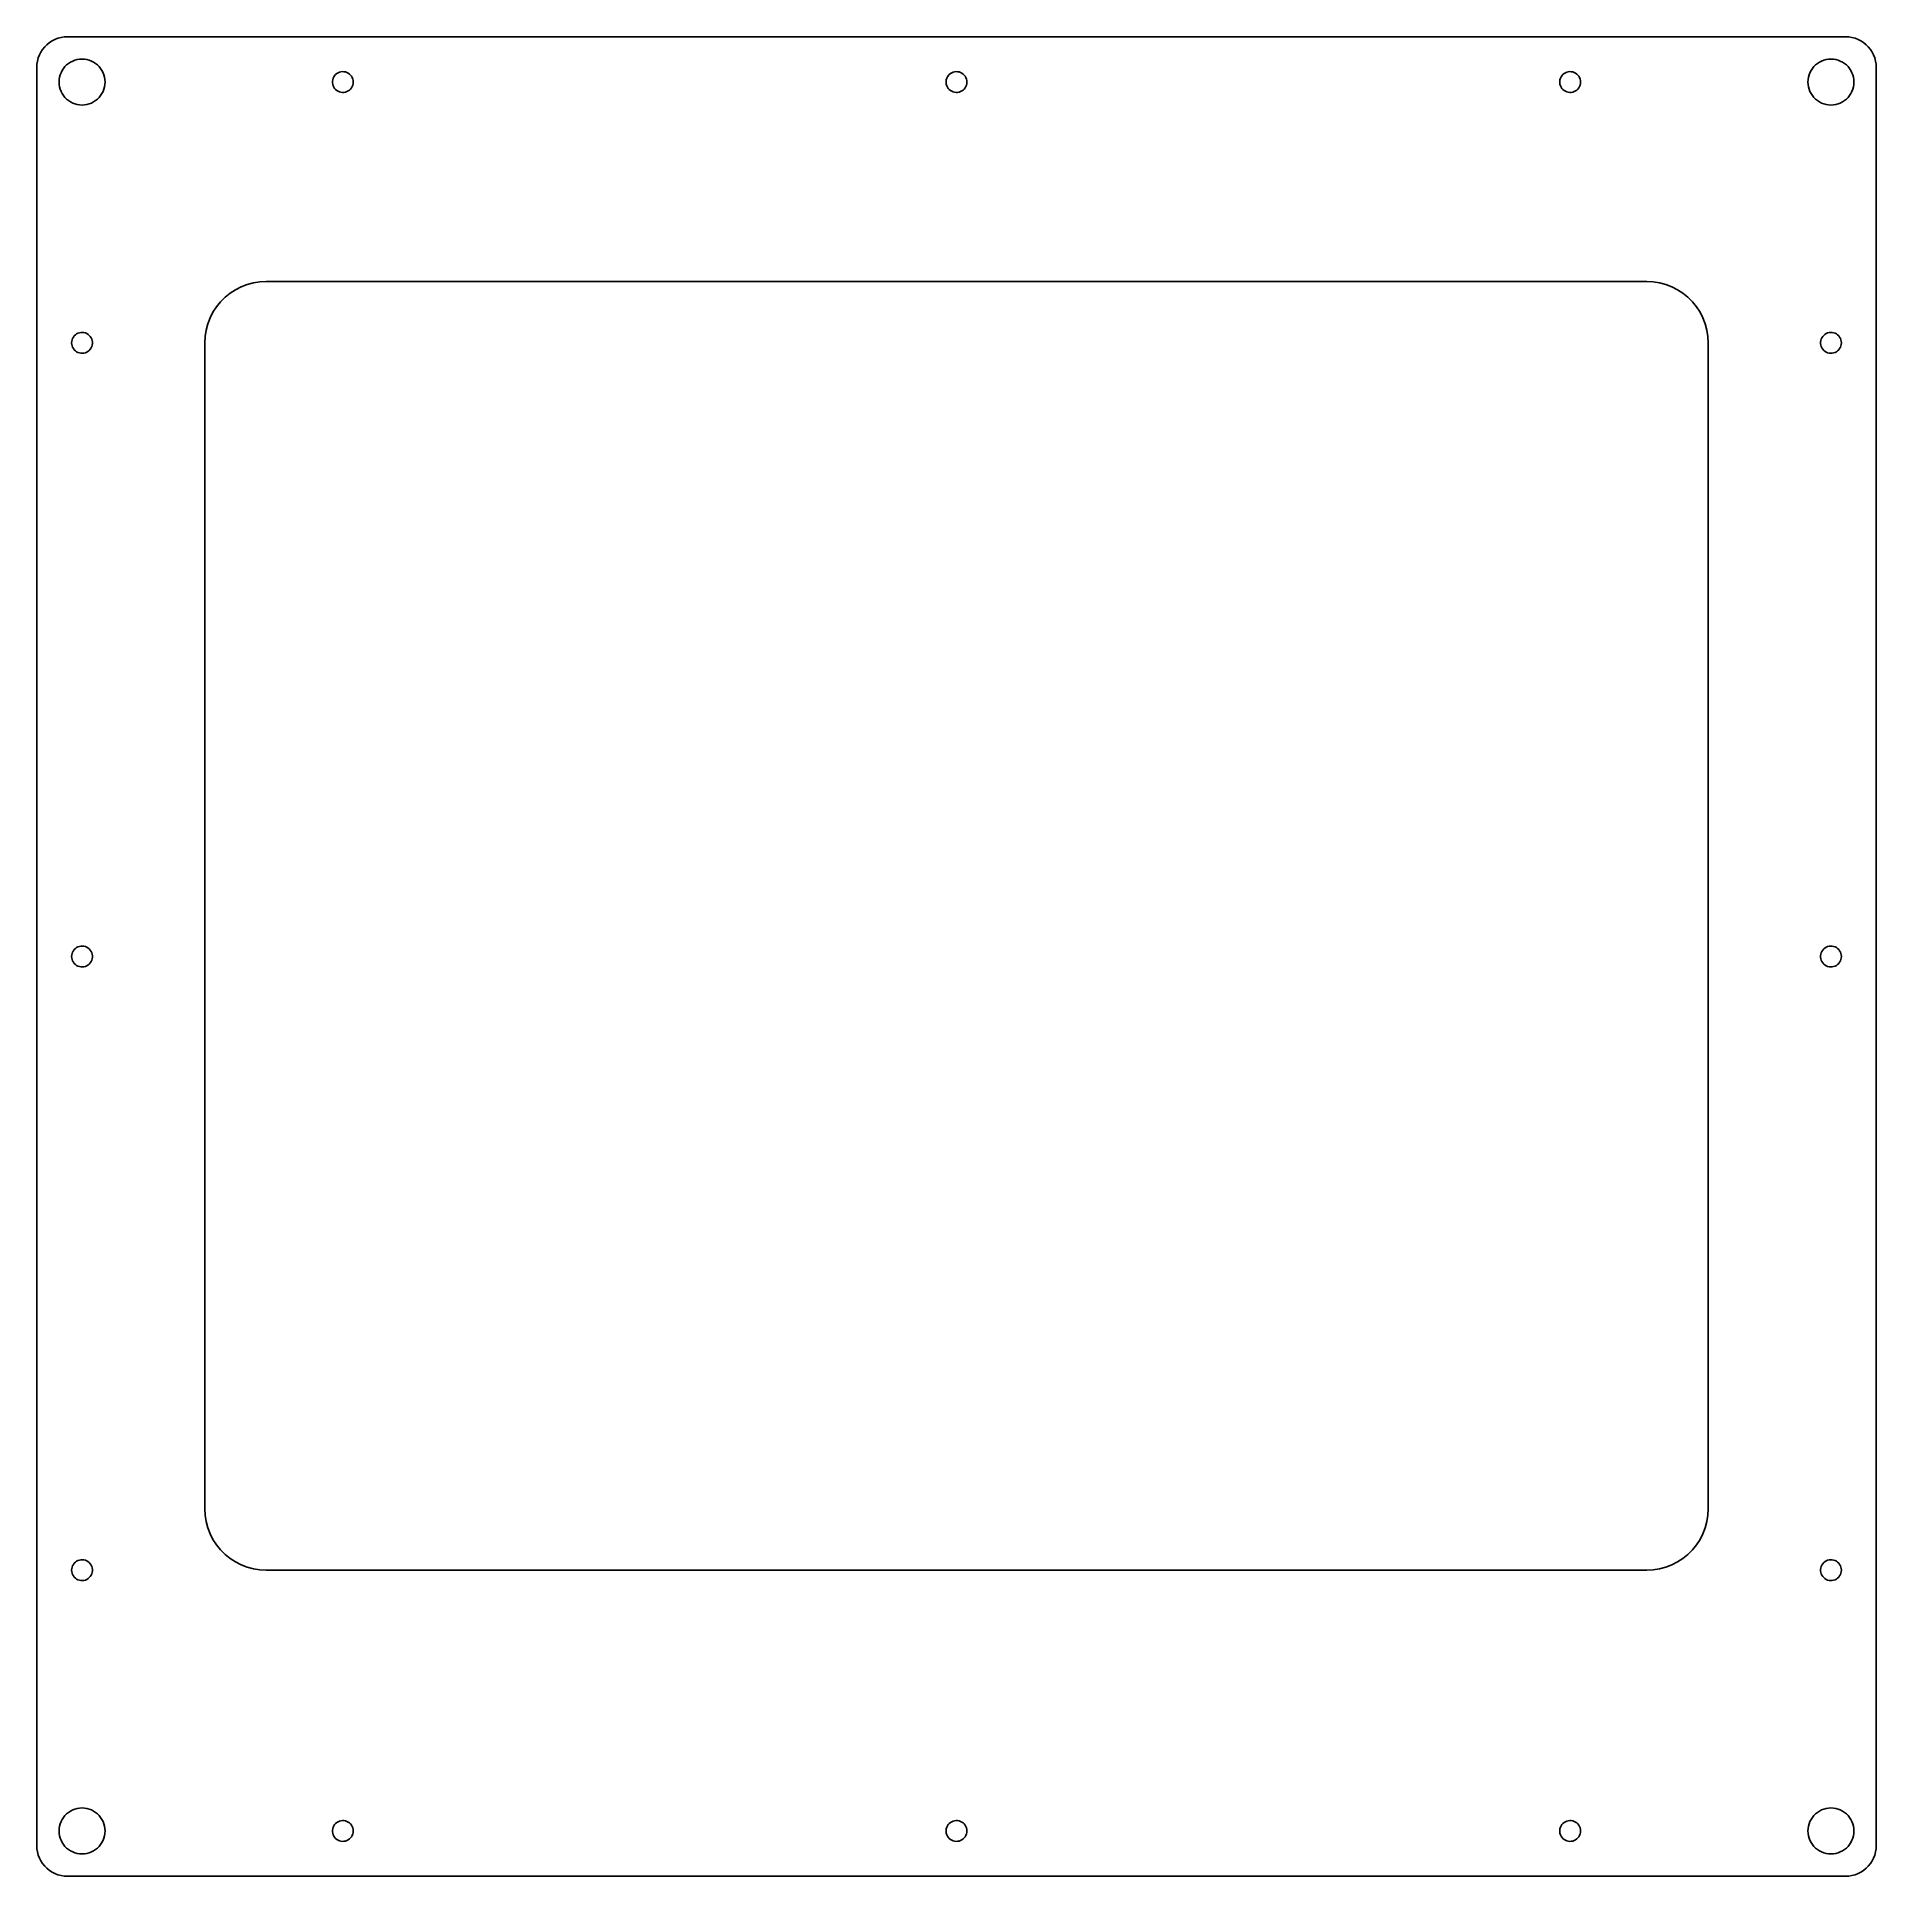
# Model space of a CAD drawing. Header units: metres. Extents: x -150 to 150, y -150 to 150.
import ezdxf

# ---------------------------------------------------------------- set-up
doc = ezdxf.new("R2010")
doc.units = ezdxf.units.M

msp = doc.modelspace()

# ---------------------------------------------------------------- linework, layer by layer
for p, q in [((-144.875, 149.875), (-145.398, 149.848)), ((144.875, 149.875), (-144.875, 149.875)), ((145.398, 149.848), (144.875, 149.875)), ((-149.443, 146.909), (-149.63, 146.42)), ((-149.205, 147.375), (-149.443, 146.909)), ((-148.92, 147.814), (-149.205, 147.375)), ((-148.591, 148.221), (-148.92, 147.814)), ((-148.221, 148.591), (-148.591, 148.221)), ((-147.814, 148.92), (-148.221, 148.591)), ((-147.375, 149.205), (-147.814, 148.92)), ((-146.909, 149.443), (-147.375, 149.205)), ((-146.42, 149.63), (-146.909, 149.443)), ((-145.915, 149.766), (-146.42, 149.63)), ((-145.398, 149.848), (-145.915, 149.766)), ((145.915, 149.766), (145.398, 149.848)), ((146.42, 149.63), (145.915, 149.766)), ((146.909, 149.443), (146.42, 149.63)), ((147.375, 149.205), (146.909, 149.443)), ((147.814, 148.92), (147.375, 149.205)), ((148.221, 148.591), (147.814, 148.92)), ((148.591, 148.221), (148.221, 148.591)), ((148.92, 147.814), (148.591, 148.221)), ((149.205, 147.375), (148.92, 147.814)), ((149.443, 146.909), (149.205, 147.375)), ((149.63, 146.42), (149.443, 146.909)), ((-149.848, 145.398), (-149.875, 144.875)), ((-149.875, 144.875), (-149.875, -144.875)), ((-149.766, 145.915), (-149.848, 145.398)), ((-149.63, 146.42), (-149.766, 145.915)), ((-146.066, 143.659), (-145.926, 144.025)), ((-145.926, 144.025), (-145.748, 144.375)), ((-145.748, 144.375), (-145.534, 144.704)), ((-145.534, 144.704), (-145.287, 145.009)), ((-145.287, 145.009), (-145.009, 145.287)), ((-145.009, 145.287), (-144.704, 145.534)), ((-144.704, 145.534), (-144.375, 145.748)), ((-144.375, 145.748), (-144.025, 145.926)), ((-144.025, 145.926), (-143.659, 146.066)), ((-143.659, 146.066), (-143.28, 146.168)), ((-143.28, 146.168), (-142.892, 146.229)), ((-142.892, 146.229), (-142.5, 146.25)), ((-142.5, 146.25), (-142.108, 146.229)), ((-142.108, 146.229), (-141.72, 146.168)), ((-141.72, 146.168), (-141.341, 146.066)), ((-141.341, 146.066), (-140.975, 145.926)), ((-140.975, 145.926), (-140.625, 145.748)), ((-140.625, 145.748), (-140.296, 145.534)), ((-140.296, 145.534), (-139.991, 145.287)), ((-139.991, 145.287), (-139.713, 145.009)), ((-139.713, 145.009), (-139.466, 144.704)), ((-139.466, 144.704), (-139.252, 144.375)), ((-139.252, 144.375), (-139.074, 144.025)), ((-139.074, 144.025), (-138.934, 143.659)), ((-101.18, 143.724), (-100.989, 143.883)), ((-100.989, 143.883), (-100.777, 144.012)), ((-100.777, 144.012), (-100.549, 144.109)), ((-100.549, 144.109), (-100.309, 144.172)), ((-100.309, 144.172), (-100.062, 144.199)), ((-100.062, 144.199), (-99.8141, 144.19)), ((-99.8141, 144.19), (-99.57, 144.145)), ((-99.57, 144.145), (-99.3351, 144.065)), ((-99.3351, 144.065), (-99.1144, 143.951)), ((-99.1144, 143.951), (-98.9126, 143.807)), ((-1.17992, 143.724), (-0.989151, 143.883)), ((-0.989151, 143.883), (-0.777298, 144.012)), ((-0.777298, 144.012), (-0.548889, 144.109)), ((-0.548889, 144.109), (-0.308777, 144.172)), ((-0.308777, 144.172), (-0.062073, 144.199)), ((-0.062073, 144.199), (0.185928, 144.19)), ((0.185928, 144.19), (0.429977, 144.145)), ((0.429977, 144.145), (0.664871, 144.065)), ((0.664871, 144.065), (0.88559, 143.951)), ((0.88559, 143.951), (1.08743, 143.807)), ((98.8201, 143.724), (99.0108, 143.883)), ((99.0108, 143.883), (99.2227, 144.012)), ((99.2227, 144.012), (99.4511, 144.109)), ((99.4511, 144.109), (99.6912, 144.172)), ((99.6912, 144.172), (99.9379, 144.199)), ((99.9379, 144.199), (100.186, 144.19)), ((100.186, 144.19), (100.43, 144.145)), ((100.43, 144.145), (100.665, 144.065)), ((100.665, 144.065), (100.886, 143.951)), ((100.886, 143.951), (101.087, 143.807)), ((138.934, 143.659), (139.074, 144.025)), ((139.074, 144.025), (139.252, 144.375)), ((139.252, 144.375), (139.466, 144.704)), ((139.466, 144.704), (139.713, 145.009)), ((139.713, 145.009), (139.991, 145.287)), ((139.991, 145.287), (140.296, 145.534)), ((140.296, 145.534), (140.625, 145.748)), ((140.625, 145.748), (140.975, 145.926)), ((140.975, 145.926), (141.341, 146.066)), ((141.341, 146.066), (141.72, 146.168)), ((141.72, 146.168), (142.108, 146.229)), ((142.108, 146.229), (142.5, 146.25)), ((142.5, 146.25), (142.892, 146.229)), ((142.892, 146.229), (143.28, 146.168)), ((143.28, 146.168), (143.659, 146.066)), ((143.659, 146.066), (144.025, 145.926)), ((144.025, 145.926), (144.375, 145.748)), ((144.375, 145.748), (144.704, 145.534)), ((144.704, 145.534), (145.009, 145.287)), ((145.009, 145.287), (145.287, 145.009)), ((145.287, 145.009), (145.534, 144.704)), ((145.534, 144.704), (145.748, 144.375)), ((145.748, 144.375), (145.926, 144.025)), ((145.926, 144.025), (146.066, 143.659)), ((149.766, 145.915), (149.63, 146.42)), ((149.848, 145.398), (149.766, 145.915)), ((149.875, 144.875), (149.848, 145.398)), ((149.875, -144.875), (149.875, 144.875)), ((-146.25, 142.5), (-146.229, 142.892)), ((-146.229, 142.108), (-146.25, 142.5)), ((-146.229, 142.892), (-146.168, 143.28)), ((-146.168, 141.72), (-146.229, 142.108)), ((-146.168, 143.28), (-146.066, 143.659)), ((-146.066, 141.341), (-146.168, 141.72)), ((-145.926, 140.975), (-146.066, 141.341)), ((-145.748, 140.625), (-145.926, 140.975)), ((-139.074, 140.975), (-139.252, 140.625)), ((-138.934, 141.341), (-139.074, 140.975)), ((-138.934, 143.659), (-138.832, 143.28)), ((-138.832, 141.72), (-138.934, 141.341)), ((-138.832, 143.28), (-138.771, 142.892)), ((-138.771, 142.108), (-138.832, 141.72)), ((-138.771, 142.892), (-138.75, 142.5)), ((-138.75, 142.5), (-138.771, 142.108)), ((-101.695, 142.624), (-101.659, 142.87)), ((-101.695, 142.376), (-101.695, 142.624)), ((-101.659, 142.13), (-101.695, 142.376)), ((-101.659, 142.87), (-101.588, 143.107)), ((-101.588, 141.893), (-101.659, 142.13)), ((-101.588, 143.107), (-101.482, 143.332)), ((-101.482, 141.668), (-101.588, 141.893)), ((-101.482, 143.332), (-101.346, 143.539)), ((-101.346, 141.461), (-101.482, 141.668)), ((-101.346, 143.539), (-101.18, 143.724)), ((-101.18, 141.276), (-101.346, 141.461)), ((-100.989, 141.117), (-101.18, 141.276)), ((-100.777, 140.988), (-100.989, 141.117)), ((-100.549, 140.891), (-100.777, 140.988)), ((-100.309, 140.828), (-100.549, 140.891)), ((-99.3351, 140.935), (-99.57, 140.855)), ((-99.1144, 141.049), (-99.3351, 140.935)), ((-98.9126, 141.193), (-99.1144, 141.049)), ((-98.9126, 143.807), (-98.7339, 143.634)), ((-98.7339, 141.366), (-98.9126, 141.193)), ((-98.7339, 143.634), (-98.5822, 143.438)), ((-98.5822, 141.562), (-98.7339, 141.366)), ((-98.5822, 143.438), (-98.4607, 143.222)), ((-98.4607, 141.778), (-98.5822, 141.562)), ((-98.4607, 143.222), (-98.3721, 142.99)), ((-98.3721, 142.01), (-98.4607, 141.778)), ((-98.3721, 142.99), (-98.3181, 142.748)), ((-98.3181, 142.252), (-98.3721, 142.01)), ((-98.3181, 142.748), (-98.3, 142.5)), ((-98.3, 142.5), (-98.3181, 142.252)), ((-1.69545, 142.624), (-1.65932, 142.87)), ((-1.69545, 142.376), (-1.69545, 142.624)), ((-1.65932, 142.13), (-1.69545, 142.376)), ((-1.65932, 142.87), (-1.58781, 143.107)), ((-1.58781, 141.893), (-1.65932, 142.13)), ((-1.58781, 143.107), (-1.48248, 143.332)), ((-1.48248, 141.668), (-1.58781, 141.893)), ((-1.48248, 143.332), (-1.34554, 143.539)), ((-1.34554, 141.461), (-1.48248, 141.668)), ((-1.34554, 143.539), (-1.17992, 143.724)), ((-1.17992, 141.276), (-1.34554, 141.461)), ((-0.989151, 141.117), (-1.17992, 141.276)), ((-0.777298, 140.988), (-0.989151, 141.117)), ((-0.548889, 140.891), (-0.777298, 140.988)), ((-0.308777, 140.828), (-0.548889, 140.891)), ((0.664871, 140.935), (0.429977, 140.855)), ((0.88559, 141.049), (0.664871, 140.935)), ((1.08743, 141.193), (0.88559, 141.049)), ((1.08743, 143.807), (1.2661, 143.634)), ((1.2661, 141.366), (1.08743, 141.193)), ((1.2661, 143.634), (1.41779, 143.438)), ((1.41779, 141.562), (1.2661, 141.366)), ((1.41779, 143.438), (1.53926, 143.222)), ((1.53926, 141.778), (1.41779, 141.562)), ((1.53926, 143.222), (1.62791, 142.99)), ((1.62791, 142.01), (1.53926, 141.778)), ((1.62791, 142.99), (1.68187, 142.748)), ((1.68187, 142.252), (1.62791, 142.01)), ((1.68187, 142.748), (1.7, 142.5)), ((1.7, 142.5), (1.68187, 142.252)), ((98.3045, 142.624), (98.3407, 142.87)), ((98.3045, 142.376), (98.3045, 142.624)), ((98.3407, 142.13), (98.3045, 142.376)), ((98.3407, 142.87), (98.4122, 143.107)), ((98.4122, 141.893), (98.3407, 142.13)), ((98.4122, 143.107), (98.5175, 143.332)), ((98.5175, 141.668), (98.4122, 141.893)), ((98.5175, 143.332), (98.6544, 143.539)), ((98.6544, 141.461), (98.5175, 141.668)), ((98.6544, 143.539), (98.8201, 143.724)), ((98.8201, 141.276), (98.6544, 141.461)), ((99.0108, 141.117), (98.8201, 141.276)), ((99.2227, 140.988), (99.0108, 141.117)), ((99.4511, 140.891), (99.2227, 140.988)), ((99.6912, 140.828), (99.4511, 140.891)), ((100.665, 140.935), (100.43, 140.855)), ((100.886, 141.049), (100.665, 140.935)), ((101.087, 141.193), (100.886, 141.049)), ((101.087, 143.807), (101.266, 143.634)), ((101.266, 141.366), (101.087, 141.193)), ((101.266, 143.634), (101.418, 143.438)), ((101.418, 141.562), (101.266, 141.366)), ((101.418, 143.438), (101.539, 143.222)), ((101.539, 141.778), (101.418, 141.562)), ((101.539, 143.222), (101.628, 142.99)), ((101.628, 142.01), (101.539, 141.778)), ((101.628, 142.99), (101.682, 142.748)), ((101.682, 142.252), (101.628, 142.01)), ((101.682, 142.748), (101.7, 142.5)), ((101.7, 142.5), (101.682, 142.252)), ((138.75, 142.5), (138.771, 142.892)), ((138.771, 142.108), (138.75, 142.5)), ((138.771, 142.892), (138.832, 143.28)), ((138.832, 141.72), (138.771, 142.108)), ((138.832, 143.28), (138.934, 143.659)), ((138.934, 141.341), (138.832, 141.72)), ((139.074, 140.975), (138.934, 141.341)), ((139.252, 140.625), (139.074, 140.975)), ((145.926, 140.975), (145.748, 140.625)), ((146.066, 141.341), (145.926, 140.975)), ((146.066, 143.659), (146.168, 143.28)), ((146.168, 141.72), (146.066, 141.341)), ((146.168, 143.28), (146.229, 142.892)), ((146.229, 142.108), (146.168, 141.72)), ((146.229, 142.892), (146.25, 142.5)), ((146.25, 142.5), (146.229, 142.108)), ((-145.534, 140.296), (-145.748, 140.625)), ((-145.287, 139.991), (-145.534, 140.296)), ((-145.009, 139.713), (-145.287, 139.991)), ((-144.704, 139.466), (-145.009, 139.713)), ((-144.375, 139.252), (-144.704, 139.466)), ((-144.025, 139.074), (-144.375, 139.252)), ((-143.659, 138.934), (-144.025, 139.074)), ((-143.28, 138.832), (-143.659, 138.934)), ((-142.892, 138.771), (-143.28, 138.832)), ((-142.5, 138.75), (-142.892, 138.771)), ((-142.108, 138.771), (-142.5, 138.75)), ((-141.72, 138.832), (-142.108, 138.771)), ((-141.341, 138.934), (-141.72, 138.832)), ((-140.975, 139.074), (-141.341, 138.934)), ((-140.625, 139.252), (-140.975, 139.074)), ((-140.296, 139.466), (-140.625, 139.252)), ((-139.991, 139.713), (-140.296, 139.466)), ((-139.713, 139.991), (-139.991, 139.713)), ((-139.466, 140.296), (-139.713, 139.991)), ((-139.252, 140.625), (-139.466, 140.296)), ((-100.062, 140.801), (-100.309, 140.828)), ((-99.8141, 140.81), (-100.062, 140.801)), ((-99.57, 140.855), (-99.8141, 140.81)), ((-0.062073, 140.801), (-0.308777, 140.828)), ((0.185928, 140.81), (-0.062073, 140.801)), ((0.429977, 140.855), (0.185928, 140.81)), ((99.9379, 140.801), (99.6912, 140.828)), ((100.186, 140.81), (99.9379, 140.801)), ((100.43, 140.855), (100.186, 140.81)), ((139.466, 140.296), (139.252, 140.625)), ((139.713, 139.991), (139.466, 140.296)), ((139.991, 139.713), (139.713, 139.991)), ((140.296, 139.466), (139.991, 139.713)), ((140.625, 139.252), (140.296, 139.466)), ((140.975, 139.074), (140.625, 139.252)), ((141.341, 138.934), (140.975, 139.074)), ((141.72, 138.832), (141.341, 138.934)), ((142.108, 138.771), (141.72, 138.832)), ((142.5, 138.75), (142.108, 138.771)), ((142.892, 138.771), (142.5, 138.75)), ((143.28, 138.832), (142.892, 138.771)), ((143.659, 138.934), (143.28, 138.832)), ((144.025, 139.074), (143.659, 138.934)), ((144.375, 139.252), (144.025, 139.074)), ((144.704, 139.466), (144.375, 139.252)), ((145.009, 139.713), (144.704, 139.466)), ((145.287, 139.991), (145.009, 139.713)), ((145.534, 140.296), (145.287, 139.991)), ((145.748, 140.625), (145.534, 140.296)), ((-119.191, 107.431), (-118.378, 108.09)), ((-118.378, 108.09), (-117.5, 108.66)), ((-117.5, 108.66), (-116.567, 109.135)), ((-116.567, 109.135), (-115.59, 109.511)), ((-115.59, 109.511), (-114.579, 109.781)), ((-114.579, 109.781), (-113.545, 109.945)), ((-113.545, 109.945), (-112.5, 110)), ((-112.5, 110), (112.5, 110)), ((112.5, 110), (113.545, 109.945)), ((113.545, 109.945), (114.579, 109.781)), ((114.579, 109.781), (115.59, 109.511)), ((115.59, 109.511), (116.567, 109.135)), ((116.567, 109.135), (117.5, 108.66)), ((117.5, 108.66), (118.378, 108.09)), ((118.378, 108.09), (119.191, 107.431)), ((-121.635, 104.067), (-121.16, 105)), ((-121.16, 105), (-120.59, 105.878)), ((-120.59, 105.878), (-119.931, 106.691)), ((-119.931, 106.691), (-119.191, 107.431)), ((119.191, 107.431), (119.931, 106.691)), ((119.931, 106.691), (120.59, 105.878)), ((120.59, 105.878), (121.16, 105)), ((121.16, 105), (121.635, 104.067)), ((-122.445, 101.045), (-122.281, 102.079)), ((-122.281, 102.079), (-122.011, 103.09)), ((-122.011, 103.09), (-121.635, 104.067)), ((121.635, 104.067), (122.011, 103.09)), ((122.011, 103.09), (122.281, 102.079)), ((122.281, 102.079), (122.445, 101.045)), ((-144.2, 100), (-144.182, 100.248)), ((-144.182, 99.7525), (-144.2, 100)), ((-144.182, 100.248), (-144.128, 100.49)), ((-144.128, 99.5102), (-144.182, 99.7525)), ((-144.128, 100.49), (-144.039, 100.722)), ((-144.039, 99.2784), (-144.128, 99.5102)), ((-144.039, 100.722), (-143.918, 100.938)), ((-143.918, 99.062), (-144.039, 99.2784)), ((-143.918, 100.938), (-143.766, 101.134)), ((-143.766, 98.8656), (-143.918, 99.062)), ((-143.766, 101.134), (-143.587, 101.307)), ((-143.587, 101.307), (-143.386, 101.451)), ((-143.386, 101.451), (-143.165, 101.565)), ((-143.165, 101.565), (-142.93, 101.645)), ((-142.93, 101.645), (-142.686, 101.69)), ((-142.686, 101.69), (-142.438, 101.699)), ((-142.438, 101.699), (-142.191, 101.672)), ((-142.191, 101.672), (-141.951, 101.609)), ((-141.951, 101.609), (-141.723, 101.512)), ((-141.723, 101.512), (-141.511, 101.383)), ((-141.511, 101.383), (-141.32, 101.224)), ((-141.32, 101.224), (-141.154, 101.039)), ((-141.154, 98.961), (-141.32, 98.7762)), ((-141.154, 101.039), (-141.018, 100.832)), ((-141.018, 99.168), (-141.154, 98.961)), ((-141.018, 100.832), (-140.912, 100.607)), ((-140.912, 99.3927), (-141.018, 99.168)), ((-140.912, 100.607), (-140.841, 100.37)), ((-140.841, 99.6304), (-140.912, 99.3927)), ((-140.841, 100.37), (-140.805, 100.124)), ((-140.805, 99.8759), (-140.841, 99.6304)), ((-140.805, 100.124), (-140.805, 99.8759)), ((-122.5, 100), (-122.445, 101.045)), ((-122.5, -90), (-122.5, 100)), ((122.445, 101.045), (122.5, 100)), ((122.5, 100), (122.5, -90)), ((140.805, 100.124), (140.841, 100.37)), ((140.805, 99.8759), (140.805, 100.124)), ((140.841, 99.6304), (140.805, 99.8759)), ((140.841, 100.37), (140.912, 100.607)), ((140.912, 99.3927), (140.841, 99.6304)), ((140.912, 100.607), (141.018, 100.832)), ((141.018, 99.168), (140.912, 99.3927)), ((141.018, 100.832), (141.154, 101.039)), ((141.154, 98.961), (141.018, 99.168)), ((141.154, 101.039), (141.32, 101.224)), ((141.32, 98.7762), (141.154, 98.961)), ((141.32, 101.224), (141.511, 101.383)), ((141.511, 101.383), (141.723, 101.512)), ((141.723, 101.512), (141.951, 101.609)), ((141.951, 101.609), (142.191, 101.672)), ((142.191, 101.672), (142.438, 101.699)), ((142.438, 101.699), (142.686, 101.69)), ((142.686, 101.69), (142.93, 101.645)), ((142.93, 101.645), (143.165, 101.565)), ((143.165, 101.565), (143.386, 101.451)), ((143.386, 101.451), (143.587, 101.307)), ((143.587, 101.307), (143.766, 101.134)), ((143.766, 101.134), (143.918, 100.938)), ((143.918, 99.062), (143.766, 98.8656)), ((143.918, 100.938), (144.039, 100.722)), ((144.039, 99.2784), (143.918, 99.062)), ((144.039, 100.722), (144.128, 100.49)), ((144.128, 99.5102), (144.039, 99.2784)), ((144.128, 100.49), (144.182, 100.248)), ((144.182, 99.7525), (144.128, 99.5102)), ((144.182, 100.248), (144.2, 100)), ((144.2, 100), (144.182, 99.7525)), ((-143.587, 98.6933), (-143.766, 98.8656)), ((-143.386, 98.5489), (-143.587, 98.6933)), ((-143.165, 98.4354), (-143.386, 98.5489)), ((-142.93, 98.3553), (-143.165, 98.4354)), ((-142.686, 98.3102), (-142.93, 98.3553)), ((-142.438, 98.3011), (-142.686, 98.3102)), ((-142.191, 98.3283), (-142.438, 98.3011)), ((-141.951, 98.3911), (-142.191, 98.3283)), ((-141.723, 98.4881), (-141.951, 98.3911)), ((-141.511, 98.6174), (-141.723, 98.4881)), ((-141.32, 98.7762), (-141.511, 98.6174)), ((141.511, 98.6174), (141.32, 98.7762)), ((141.723, 98.4881), (141.511, 98.6174)), ((141.951, 98.3911), (141.723, 98.4881)), ((142.191, 98.3283), (141.951, 98.3911)), ((142.438, 98.3011), (142.191, 98.3283)), ((142.686, 98.3102), (142.438, 98.3011)), ((142.93, 98.3553), (142.686, 98.3102)), ((143.165, 98.4354), (142.93, 98.3553)), ((143.386, 98.5489), (143.165, 98.4354)), ((143.587, 98.6933), (143.386, 98.5489)), ((143.766, 98.8656), (143.587, 98.6933)), ((-144.2, 0), (-144.182, 0.247513)), ((-144.182, -0.247513), (-144.2, 0)), ((-144.182, 0.247513), (-144.128, 0.489761)), ((-144.128, 0.489761), (-144.039, 0.721573)), ((-144.039, 0.721573), (-143.918, 0.938004)), ((-143.918, 0.938004), (-143.766, 1.13443)), ((-143.766, 1.13443), (-143.587, 1.30669)), ((-143.587, 1.30669), (-143.386, 1.4511)), ((-143.386, 1.4511), (-143.165, 1.56458)), ((-143.165, 1.56458), (-142.93, 1.64471)), ((-142.93, 1.64471), (-142.686, 1.68979)), ((-142.686, 1.68979), (-142.438, 1.69885)), ((-142.438, 1.69885), (-142.191, 1.67171)), ((-142.191, 1.67171), (-141.951, 1.60893)), ((-141.951, 1.60893), (-141.723, 1.51187)), ((-141.723, 1.51187), (-141.511, 1.38258)), ((-141.511, 1.38258), (-141.32, 1.22383)), ((-141.32, 1.22383), (-141.154, 1.03899)), ((-141.154, 1.03899), (-141.018, 0.832001)), ((-141.018, 0.832001), (-140.912, 0.607285)), ((-140.912, 0.607285), (-140.841, 0.369629)), ((-140.841, 0.369629), (-140.805, 0.124084)), ((-140.805, 0.124084), (-140.805, -0.124084)), ((140.805, 0.124084), (140.841, 0.369629)), ((140.805, -0.124084), (140.805, 0.124084)), ((140.841, 0.369629), (140.912, 0.607285)), ((140.912, 0.607285), (141.018, 0.832001)), ((141.018, 0.832001), (141.154, 1.03899)), ((141.154, 1.03899), (141.32, 1.22383)), ((141.32, 1.22383), (141.511, 1.38258)), ((141.511, 1.38258), (141.723, 1.51187)), ((141.723, 1.51187), (141.951, 1.60893)), ((141.951, 1.60893), (142.191, 1.67171)), ((142.191, 1.67171), (142.438, 1.69885)), ((142.438, 1.69885), (142.686, 1.68979)), ((142.686, 1.68979), (142.93, 1.64471)), ((142.93, 1.64471), (143.165, 1.56458)), ((143.165, 1.56458), (143.386, 1.4511)), ((143.386, 1.4511), (143.587, 1.30669)), ((143.587, 1.30669), (143.766, 1.13443)), ((143.766, 1.13443), (143.918, 0.938004)), ((143.918, 0.938004), (144.039, 0.721573)), ((144.039, 0.721573), (144.128, 0.489761)), ((144.128, 0.489761), (144.182, 0.247513)), ((144.182, 0.247513), (144.2, 0)), ((144.2, 0), (144.182, -0.247513)), ((-144.128, -0.489761), (-144.182, -0.247513)), ((-144.039, -0.721573), (-144.128, -0.489761)), ((-143.918, -0.938004), (-144.039, -0.721573)), ((-143.766, -1.13443), (-143.918, -0.938004)), ((-143.587, -1.30669), (-143.766, -1.13443)), ((-143.386, -1.4511), (-143.587, -1.30669)), ((-143.165, -1.56458), (-143.386, -1.4511)), ((-142.93, -1.64471), (-143.165, -1.56458)), ((-142.686, -1.68979), (-142.93, -1.64471)), ((-142.438, -1.69885), (-142.686, -1.68979)), ((-142.191, -1.67171), (-142.438, -1.69885)), ((-141.951, -1.60893), (-142.191, -1.67171)), ((-141.723, -1.51187), (-141.951, -1.60893)), ((-141.511, -1.38258), (-141.723, -1.51187)), ((-141.32, -1.22383), (-141.511, -1.38258)), ((-141.154, -1.03899), (-141.32, -1.22383)), ((-141.018, -0.832001), (-141.154, -1.03899)), ((-140.912, -0.607285), (-141.018, -0.832001)), ((-140.841, -0.369629), (-140.912, -0.607285)), ((-140.805, -0.124084), (-140.841, -0.369629)), ((140.841, -0.369629), (140.805, -0.124084)), ((140.912, -0.607285), (140.841, -0.369629)), ((141.018, -0.832001), (140.912, -0.607285)), ((141.154, -1.03899), (141.018, -0.832001)), ((141.32, -1.22383), (141.154, -1.03899)), ((141.511, -1.38258), (141.32, -1.22383)), ((141.723, -1.51187), (141.511, -1.38258)), ((141.951, -1.60893), (141.723, -1.51187)), ((142.191, -1.67171), (141.951, -1.60893)), ((142.438, -1.69885), (142.191, -1.67171)), ((142.686, -1.68979), (142.438, -1.69885)), ((142.93, -1.64471), (142.686, -1.68979)), ((143.165, -1.56458), (142.93, -1.64471)), ((143.386, -1.4511), (143.165, -1.56458)), ((143.587, -1.30669), (143.386, -1.4511)), ((143.766, -1.13443), (143.587, -1.30669)), ((143.918, -0.938004), (143.766, -1.13443)), ((144.039, -0.721573), (143.918, -0.938004)), ((144.128, -0.489761), (144.039, -0.721573)), ((144.182, -0.247513), (144.128, -0.489761)), ((-122.445, -91.0453), (-122.5, -90)), ((-122.281, -92.0791), (-122.445, -91.0453)), ((-122.011, -93.0902), (-122.281, -92.0791)), ((122.281, -92.0791), (122.011, -93.0902)), ((122.445, -91.0453), (122.281, -92.0791)), ((122.5, -90), (122.445, -91.0453)), ((-121.635, -94.0674), (-122.011, -93.0902)), ((-121.16, -95), (-121.635, -94.0674)), ((-120.59, -95.8779), (-121.16, -95)), ((-119.931, -96.6913), (-120.59, -95.8779)), ((120.59, -95.8779), (119.931, -96.6913)), ((121.16, -95), (120.59, -95.8779)), ((121.635, -94.0674), (121.16, -95)), ((122.011, -93.0902), (121.635, -94.0674)), ((-143.918, -99.062), (-143.766, -98.8656)), ((-143.766, -98.8656), (-143.587, -98.6933)), ((-143.587, -98.6933), (-143.386, -98.5489)), ((-143.386, -98.5489), (-143.165, -98.4354)), ((-143.165, -98.4354), (-142.93, -98.3553)), ((-142.93, -98.3553), (-142.686, -98.3102)), ((-142.686, -98.3102), (-142.438, -98.3011)), ((-142.438, -98.3011), (-142.191, -98.3283)), ((-142.191, -98.3283), (-141.951, -98.3911)), ((-141.951, -98.3911), (-141.723, -98.4881)), ((-141.723, -98.4881), (-141.511, -98.6174)), ((-141.511, -98.6174), (-141.32, -98.7762)), ((-141.32, -98.7762), (-141.154, -98.961)), ((-119.191, -97.4314), (-119.931, -96.6913)), ((-118.378, -98.0902), (-119.191, -97.4314)), ((-117.5, -98.6602), (-118.378, -98.0902)), ((-116.567, -99.1355), (-117.5, -98.6602)), ((117.5, -98.6602), (116.567, -99.1355)), ((118.378, -98.0902), (117.5, -98.6602)), ((119.191, -97.4314), (118.378, -98.0902)), ((119.931, -96.6913), (119.191, -97.4314)), ((141.154, -98.961), (141.32, -98.7762)), ((141.32, -98.7762), (141.511, -98.6174)), ((141.511, -98.6174), (141.723, -98.4881)), ((141.723, -98.4881), (141.951, -98.3911)), ((141.951, -98.3911), (142.191, -98.3283)), ((142.191, -98.3283), (142.438, -98.3011)), ((142.438, -98.3011), (142.686, -98.3102)), ((142.686, -98.3102), (142.93, -98.3553)), ((142.93, -98.3553), (143.165, -98.4354)), ((143.165, -98.4354), (143.386, -98.5489)), ((143.386, -98.5489), (143.587, -98.6933)), ((143.587, -98.6933), (143.766, -98.8656)), ((143.766, -98.8656), (143.918, -99.062)), ((-144.2, -100), (-144.182, -99.7525)), ((-144.182, -100.248), (-144.2, -100)), ((-144.182, -99.7525), (-144.128, -99.5102)), ((-144.128, -100.49), (-144.182, -100.248)), ((-144.128, -99.5102), (-144.039, -99.2784)), ((-144.039, -100.722), (-144.128, -100.49)), ((-144.039, -99.2784), (-143.918, -99.062)), ((-143.918, -100.938), (-144.039, -100.722)), ((-143.766, -101.134), (-143.918, -100.938)), ((-143.587, -101.307), (-143.766, -101.134)), ((-143.386, -101.451), (-143.587, -101.307)), ((-143.165, -101.565), (-143.386, -101.451)), ((-142.93, -101.645), (-143.165, -101.565)), ((-142.686, -101.69), (-142.93, -101.645)), ((-142.438, -101.699), (-142.686, -101.69)), ((-142.191, -101.672), (-142.438, -101.699)), ((-141.951, -101.609), (-142.191, -101.672)), ((-141.723, -101.512), (-141.951, -101.609)), ((-141.511, -101.383), (-141.723, -101.512)), ((-141.32, -101.224), (-141.511, -101.383)), ((-141.154, -101.039), (-141.32, -101.224)), ((-141.154, -98.961), (-141.018, -99.168)), ((-141.018, -100.832), (-141.154, -101.039)), ((-141.018, -99.168), (-140.912, -99.3927)), ((-140.912, -100.607), (-141.018, -100.832)), ((-140.912, -99.3927), (-140.841, -99.6304)), ((-140.841, -100.37), (-140.912, -100.607)), ((-140.841, -99.6304), (-140.805, -99.8759)), ((-140.805, -100.124), (-140.841, -100.37)), ((-140.805, -99.8759), (-140.805, -100.124)), ((-115.59, -99.5106), (-116.567, -99.1355)), ((-114.579, -99.7815), (-115.59, -99.5106)), ((-113.545, -99.9452), (-114.579, -99.7815)), ((-112.5, -100), (-113.545, -99.9452)), ((112.5, -100), (-112.5, -100)), ((113.545, -99.9452), (112.5, -100)), ((114.579, -99.7815), (113.545, -99.9452)), ((115.59, -99.5106), (114.579, -99.7815)), ((116.567, -99.1355), (115.59, -99.5106)), ((140.805, -99.8759), (140.841, -99.6304)), ((140.805, -100.124), (140.805, -99.8759)), ((140.841, -100.37), (140.805, -100.124)), ((140.841, -99.6304), (140.912, -99.3927)), ((140.912, -100.607), (140.841, -100.37)), ((140.912, -99.3927), (141.018, -99.168)), ((141.018, -100.832), (140.912, -100.607)), ((141.018, -99.168), (141.154, -98.961)), ((141.154, -101.039), (141.018, -100.832)), ((141.32, -101.224), (141.154, -101.039)), ((141.511, -101.383), (141.32, -101.224)), ((141.723, -101.512), (141.511, -101.383)), ((141.951, -101.609), (141.723, -101.512)), ((142.191, -101.672), (141.951, -101.609)), ((142.438, -101.699), (142.191, -101.672)), ((142.686, -101.69), (142.438, -101.699)), ((142.93, -101.645), (142.686, -101.69)), ((143.165, -101.565), (142.93, -101.645)), ((143.386, -101.451), (143.165, -101.565)), ((143.587, -101.307), (143.386, -101.451)), ((143.766, -101.134), (143.587, -101.307)), ((143.918, -100.938), (143.766, -101.134)), ((143.918, -99.062), (144.039, -99.2784)), ((144.039, -100.722), (143.918, -100.938)), ((144.039, -99.2784), (144.128, -99.5102)), ((144.128, -100.49), (144.039, -100.722)), ((144.128, -99.5102), (144.182, -99.7525)), ((144.182, -100.248), (144.128, -100.49)), ((144.182, -99.7525), (144.2, -100)), ((144.2, -100), (144.182, -100.248)), ((-145.926, -140.975), (-145.748, -140.625)), ((-145.748, -140.625), (-145.534, -140.296)), ((-145.534, -140.296), (-145.287, -139.991)), ((-145.287, -139.991), (-145.009, -139.713)), ((-145.009, -139.713), (-144.704, -139.466)), ((-144.704, -139.466), (-144.375, -139.252)), ((-144.375, -139.252), (-144.025, -139.074)), ((-144.025, -139.074), (-143.659, -138.934)), ((-143.659, -138.934), (-143.28, -138.832)), ((-143.28, -138.832), (-142.892, -138.771)), ((-142.892, -138.771), (-142.5, -138.75)), ((-142.5, -138.75), (-142.108, -138.771)), ((-142.108, -138.771), (-141.72, -138.832)), ((-141.72, -138.832), (-141.341, -138.934)), ((-141.341, -138.934), (-140.975, -139.074)), ((-140.975, -139.074), (-140.625, -139.252)), ((-140.625, -139.252), (-140.296, -139.466)), ((-140.296, -139.466), (-139.991, -139.713)), ((-139.991, -139.713), (-139.713, -139.991)), ((-139.713, -139.991), (-139.466, -140.296)), ((-139.466, -140.296), (-139.252, -140.625)), ((-139.252, -140.625), (-139.074, -140.975)), ((-100.549, -140.891), (-100.309, -140.828)), ((-100.309, -140.828), (-100.062, -140.801)), ((-100.062, -140.801), (-99.8141, -140.81)), ((-99.8141, -140.81), (-99.57, -140.855)), ((-99.57, -140.855), (-99.3351, -140.935)), ((-0.548889, -140.891), (-0.308777, -140.828)), ((-0.308777, -140.828), (-0.062073, -140.801)), ((-0.062073, -140.801), (0.185928, -140.81)), ((0.185928, -140.81), (0.429977, -140.855)), ((0.429977, -140.855), (0.664871, -140.935)), ((99.4511, -140.891), (99.6912, -140.828)), ((99.6912, -140.828), (99.9379, -140.801)), ((99.9379, -140.801), (100.186, -140.81)), ((100.186, -140.81), (100.43, -140.855)), ((100.43, -140.855), (100.665, -140.935)), ((139.074, -140.975), (139.252, -140.625)), ((139.252, -140.625), (139.466, -140.296)), ((139.466, -140.296), (139.713, -139.991)), ((139.713, -139.991), (139.991, -139.713)), ((139.991, -139.713), (140.296, -139.466)), ((140.296, -139.466), (140.625, -139.252)), ((140.625, -139.252), (140.975, -139.074)), ((140.975, -139.074), (141.341, -138.934)), ((141.341, -138.934), (141.72, -138.832)), ((141.72, -138.832), (142.108, -138.771)), ((142.108, -138.771), (142.5, -138.75)), ((142.5, -138.75), (142.892, -138.771)), ((142.892, -138.771), (143.28, -138.832)), ((143.28, -138.832), (143.659, -138.934)), ((143.659, -138.934), (144.025, -139.074)), ((144.025, -139.074), (144.375, -139.252)), ((144.375, -139.252), (144.704, -139.466)), ((144.704, -139.466), (145.009, -139.713)), ((145.009, -139.713), (145.287, -139.991)), ((145.287, -139.991), (145.534, -140.296)), ((145.534, -140.296), (145.748, -140.625)), ((145.748, -140.625), (145.926, -140.975)), ((-146.25, -142.5), (-146.229, -142.108)), ((-146.229, -142.892), (-146.25, -142.5)), ((-146.229, -142.108), (-146.168, -141.72)), ((-146.168, -143.28), (-146.229, -142.892)), ((-146.168, -141.72), (-146.066, -141.341)), ((-146.066, -143.659), (-146.168, -143.28)), ((-146.066, -141.341), (-145.926, -140.975)), ((-145.926, -144.025), (-146.066, -143.659)), ((-139.074, -140.975), (-138.934, -141.341)), ((-138.934, -143.659), (-139.074, -144.025)), ((-138.934, -141.341), (-138.832, -141.72)), ((-138.832, -143.28), (-138.934, -143.659)), ((-138.832, -141.72), (-138.771, -142.108)), ((-138.771, -142.892), (-138.832, -143.28)), ((-138.771, -142.108), (-138.75, -142.5)), ((-138.75, -142.5), (-138.771, -142.892)), ((-101.695, -142.376), (-101.659, -142.13)), ((-101.695, -142.624), (-101.695, -142.376)), ((-101.659, -142.87), (-101.695, -142.624)), ((-101.659, -142.13), (-101.588, -141.893)), ((-101.588, -143.107), (-101.659, -142.87)), ((-101.588, -141.893), (-101.482, -141.668)), ((-101.482, -143.332), (-101.588, -143.107)), ((-101.482, -141.668), (-101.346, -141.461)), ((-101.346, -143.539), (-101.482, -143.332)), ((-101.346, -141.461), (-101.18, -141.276)), ((-101.18, -143.724), (-101.346, -143.539)), ((-101.18, -141.276), (-100.989, -141.117)), ((-100.989, -143.883), (-101.18, -143.724)), ((-100.989, -141.117), (-100.777, -140.988)), ((-100.777, -140.988), (-100.549, -140.891)), ((-99.3351, -140.935), (-99.1144, -141.049)), ((-99.1144, -141.049), (-98.9126, -141.193)), ((-98.9126, -143.807), (-99.1144, -143.951)), ((-98.9126, -141.193), (-98.7339, -141.366)), ((-98.7339, -143.634), (-98.9126, -143.807)), ((-98.7339, -141.366), (-98.5822, -141.562)), ((-98.5822, -143.438), (-98.7339, -143.634)), ((-98.5822, -141.562), (-98.4607, -141.778)), ((-98.4607, -143.222), (-98.5822, -143.438)), ((-98.4607, -141.778), (-98.3721, -142.01)), ((-98.3721, -142.99), (-98.4607, -143.222)), ((-98.3721, -142.01), (-98.3181, -142.252)), ((-98.3181, -142.748), (-98.3721, -142.99)), ((-98.3181, -142.252), (-98.3, -142.5)), ((-98.3, -142.5), (-98.3181, -142.748)), ((-1.69545, -142.376), (-1.65932, -142.13)), ((-1.69545, -142.624), (-1.69545, -142.376)), ((-1.65932, -142.87), (-1.69545, -142.624)), ((-1.65932, -142.13), (-1.58781, -141.893)), ((-1.58781, -143.107), (-1.65932, -142.87)), ((-1.58781, -141.893), (-1.48248, -141.668)), ((-1.48248, -143.332), (-1.58781, -143.107)), ((-1.48248, -141.668), (-1.34554, -141.461)), ((-1.34554, -143.539), (-1.48248, -143.332)), ((-1.34554, -141.461), (-1.17992, -141.276)), ((-1.17992, -143.724), (-1.34554, -143.539)), ((-1.17992, -141.276), (-0.989151, -141.117)), ((-0.989151, -143.883), (-1.17992, -143.724)), ((-0.989151, -141.117), (-0.777298, -140.988)), ((-0.777298, -140.988), (-0.548889, -140.891)), ((0.664871, -140.935), (0.88559, -141.049)), ((0.88559, -141.049), (1.08743, -141.193)), ((1.08743, -143.807), (0.88559, -143.951)), ((1.08743, -141.193), (1.2661, -141.366)), ((1.2661, -143.634), (1.08743, -143.807)), ((1.2661, -141.366), (1.41779, -141.562)), ((1.41779, -143.438), (1.2661, -143.634)), ((1.41779, -141.562), (1.53926, -141.778)), ((1.53926, -143.222), (1.41779, -143.438)), ((1.53926, -141.778), (1.62791, -142.01)), ((1.62791, -142.99), (1.53926, -143.222)), ((1.62791, -142.01), (1.68187, -142.252)), ((1.68187, -142.748), (1.62791, -142.99)), ((1.68187, -142.252), (1.7, -142.5)), ((1.7, -142.5), (1.68187, -142.748)), ((98.3045, -142.376), (98.3407, -142.13)), ((98.3045, -142.624), (98.3045, -142.376)), ((98.3407, -142.87), (98.3045, -142.624)), ((98.3407, -142.13), (98.4122, -141.893)), ((98.4122, -143.107), (98.3407, -142.87)), ((98.4122, -141.893), (98.5175, -141.668)), ((98.5175, -143.332), (98.4122, -143.107)), ((98.5175, -141.668), (98.6544, -141.461)), ((98.6544, -143.539), (98.5175, -143.332)), ((98.6544, -141.461), (98.8201, -141.276)), ((98.8201, -143.724), (98.6544, -143.539)), ((98.8201, -141.276), (99.0108, -141.117)), ((99.0108, -143.883), (98.8201, -143.724)), ((99.0108, -141.117), (99.2227, -140.988)), ((99.2227, -140.988), (99.4511, -140.891)), ((100.665, -140.935), (100.886, -141.049)), ((100.886, -141.049), (101.087, -141.193)), ((101.087, -143.807), (100.886, -143.951)), ((101.087, -141.193), (101.266, -141.366)), ((101.266, -143.634), (101.087, -143.807)), ((101.266, -141.366), (101.418, -141.562)), ((101.418, -143.438), (101.266, -143.634)), ((101.418, -141.562), (101.539, -141.778)), ((101.539, -143.222), (101.418, -143.438)), ((101.539, -141.778), (101.628, -142.01)), ((101.628, -142.99), (101.539, -143.222)), ((101.628, -142.01), (101.682, -142.252)), ((101.682, -142.748), (101.628, -142.99)), ((101.682, -142.252), (101.7, -142.5)), ((101.7, -142.5), (101.682, -142.748)), ((138.75, -142.5), (138.771, -142.108)), ((138.771, -142.892), (138.75, -142.5)), ((138.771, -142.108), (138.832, -141.72)), ((138.832, -143.28), (138.771, -142.892)), ((138.832, -141.72), (138.934, -141.341)), ((138.934, -143.659), (138.832, -143.28)), ((138.934, -141.341), (139.074, -140.975)), ((139.074, -144.025), (138.934, -143.659)), ((145.926, -140.975), (146.066, -141.341)), ((146.066, -143.659), (145.926, -144.025)), ((146.066, -141.341), (146.168, -141.72)), ((146.168, -143.28), (146.066, -143.659)), ((146.168, -141.72), (146.229, -142.108)), ((146.229, -142.892), (146.168, -143.28)), ((146.229, -142.108), (146.25, -142.5)), ((146.25, -142.5), (146.229, -142.892)), ((-149.875, -144.875), (-149.848, -145.398)), ((-149.848, -145.398), (-149.766, -145.915)), ((-149.766, -145.915), (-149.63, -146.42)), ((-149.63, -146.42), (-149.443, -146.909)), ((-145.748, -144.375), (-145.926, -144.025)), ((-145.534, -144.704), (-145.748, -144.375)), ((-145.287, -145.009), (-145.534, -144.704)), ((-145.009, -145.287), (-145.287, -145.009)), ((-144.704, -145.534), (-145.009, -145.287)), ((-144.375, -145.748), (-144.704, -145.534)), ((-144.025, -145.926), (-144.375, -145.748)), ((-143.659, -146.066), (-144.025, -145.926)), ((-143.28, -146.168), (-143.659, -146.066)), ((-142.892, -146.229), (-143.28, -146.168)), ((-142.5, -146.25), (-142.892, -146.229)), ((-142.108, -146.229), (-142.5, -146.25)), ((-141.72, -146.168), (-142.108, -146.229)), ((-141.341, -146.066), (-141.72, -146.168)), ((-140.975, -145.926), (-141.341, -146.066)), ((-140.625, -145.748), (-140.975, -145.926)), ((-140.296, -145.534), (-140.625, -145.748)), ((-139.991, -145.287), (-140.296, -145.534)), ((-139.713, -145.009), (-139.991, -145.287)), ((-139.466, -144.704), (-139.713, -145.009)), ((-139.252, -144.375), (-139.466, -144.704)), ((-139.074, -144.025), (-139.252, -144.375)), ((-100.777, -144.012), (-100.989, -143.883)), ((-100.549, -144.109), (-100.777, -144.012)), ((-100.309, -144.172), (-100.549, -144.109)), ((-100.062, -144.199), (-100.309, -144.172)), ((-99.8141, -144.19), (-100.062, -144.199)), ((-99.57, -144.145), (-99.8141, -144.19)), ((-99.3351, -144.065), (-99.57, -144.145)), ((-99.1144, -143.951), (-99.3351, -144.065)), ((-0.777298, -144.012), (-0.989151, -143.883)), ((-0.548889, -144.109), (-0.777298, -144.012)), ((-0.308777, -144.172), (-0.548889, -144.109)), ((-0.062073, -144.199), (-0.308777, -144.172)), ((0.185928, -144.19), (-0.062073, -144.199)), ((0.429977, -144.145), (0.185928, -144.19)), ((0.664871, -144.065), (0.429977, -144.145)), ((0.88559, -143.951), (0.664871, -144.065)), ((99.2227, -144.012), (99.0108, -143.883)), ((99.4511, -144.109), (99.2227, -144.012)), ((99.6912, -144.172), (99.4511, -144.109)), ((99.9379, -144.199), (99.6912, -144.172)), ((100.186, -144.19), (99.9379, -144.199)), ((100.43, -144.145), (100.186, -144.19)), ((100.665, -144.065), (100.43, -144.145)), ((100.886, -143.951), (100.665, -144.065)), ((139.252, -144.375), (139.074, -144.025)), ((139.466, -144.704), (139.252, -144.375)), ((139.713, -145.009), (139.466, -144.704)), ((139.991, -145.287), (139.713, -145.009)), ((140.296, -145.534), (139.991, -145.287)), ((140.625, -145.748), (140.296, -145.534)), ((140.975, -145.926), (140.625, -145.748)), ((141.341, -146.066), (140.975, -145.926)), ((141.72, -146.168), (141.341, -146.066)), ((142.108, -146.229), (141.72, -146.168)), ((142.5, -146.25), (142.108, -146.229)), ((142.892, -146.229), (142.5, -146.25)), ((143.28, -146.168), (142.892, -146.229)), ((143.659, -146.066), (143.28, -146.168)), ((144.025, -145.926), (143.659, -146.066)), ((144.375, -145.748), (144.025, -145.926)), ((144.704, -145.534), (144.375, -145.748)), ((145.009, -145.287), (144.704, -145.534)), ((145.287, -145.009), (145.009, -145.287)), ((145.534, -144.704), (145.287, -145.009)), ((145.748, -144.375), (145.534, -144.704)), ((145.926, -144.025), (145.748, -144.375)), ((149.443, -146.909), (149.63, -146.42)), ((149.63, -146.42), (149.766, -145.915)), ((149.766, -145.915), (149.848, -145.398)), ((149.848, -145.398), (149.875, -144.875)), ((-149.443, -146.909), (-149.205, -147.375)), ((-149.205, -147.375), (-148.92, -147.814)), ((-148.92, -147.814), (-148.591, -148.221)), ((-148.591, -148.221), (-148.221, -148.591)), ((-148.221, -148.591), (-147.814, -148.92)), ((-147.814, -148.92), (-147.375, -149.205)), ((-147.375, -149.205), (-146.909, -149.443)), ((-146.909, -149.443), (-146.42, -149.63)), ((-146.42, -149.63), (-145.915, -149.766)), ((-145.915, -149.766), (-145.398, -149.848)), ((-145.398, -149.848), (-144.875, -149.875)), ((-144.875, -149.875), (144.875, -149.875)), ((144.875, -149.875), (145.398, -149.848)), ((145.398, -149.848), (145.915, -149.766)), ((145.915, -149.766), (146.42, -149.63)), ((146.42, -149.63), (146.909, -149.443)), ((146.909, -149.443), (147.375, -149.205)), ((147.375, -149.205), (147.814, -148.92)), ((147.814, -148.92), (148.221, -148.591)), ((148.221, -148.591), (148.591, -148.221)), ((148.591, -148.221), (148.92, -147.814)), ((148.92, -147.814), (149.205, -147.375)), ((149.205, -147.375), (149.443, -146.909))]:
    msp.add_line(p, q)

doc.saveas('drawing.dxf')
